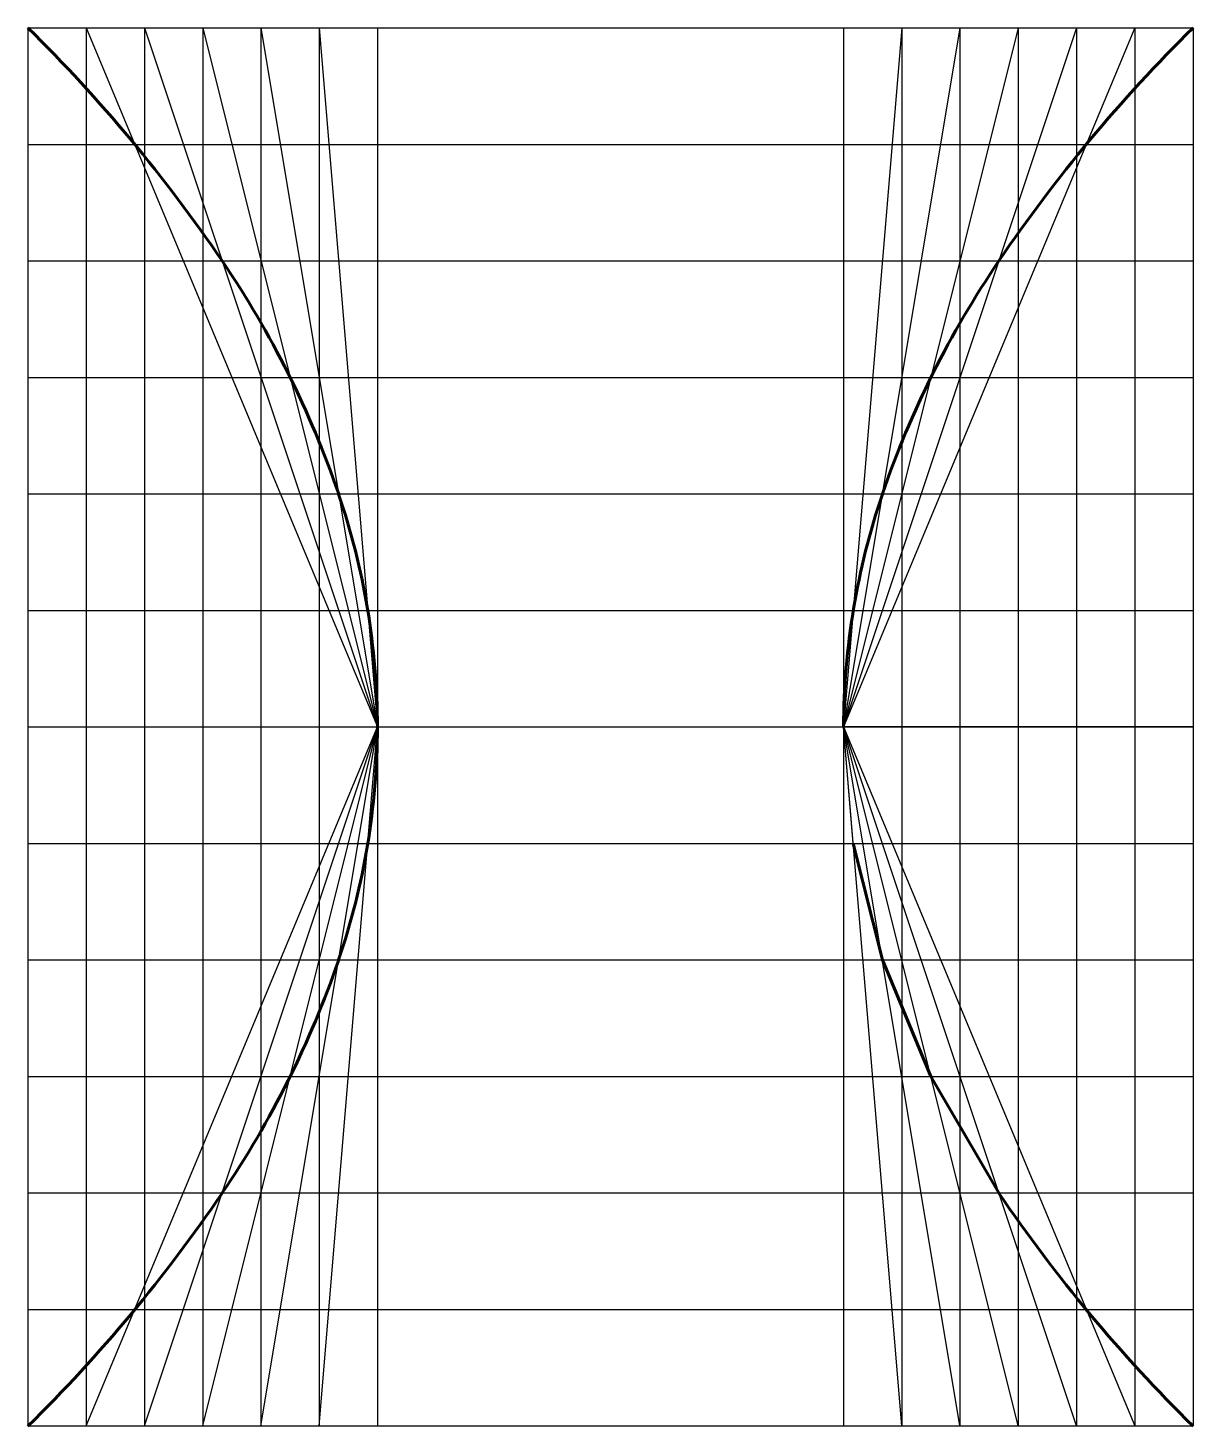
# Model space of a CAD drawing. Header units: inches. Extents: x 276 to 403, y -65 to 88.
import ezdxf

# ---------------------------------------------------------------- set-up
doc = ezdxf.new("R2010")
doc.units = ezdxf.units.IN
doc.header["$MEASUREMENT"] = 0

msp = doc.modelspace()

# ---------------------------------------------------------------- linework, layer by layer
for p, q in [((276.04, 87.59), (276.04, -64.81)), ((276.04, 87.59), (276.04, 74.89)), ((276.04, 87.59), (282.39, 87.59)), ((282.39, 87.59), (288.74, 87.59)), ((282.39, 87.59), (282.39, -64.81)), ((282.39, 87.59), (314.14, 11.39)), ((288.74, 87.59), (295.09, 87.59)), ((288.74, 87.59), (288.74, -64.81)), ((288.74, 87.59), (314.14, 11.39)), ((295.09, 87.59), (301.44, 87.59)), ((295.09, 87.59), (295.09, -64.81)), ((295.09, 87.59), (314.14, 11.39)), ((301.44, 87.59), (307.79, 87.59)), ((301.44, 87.59), (301.44, -64.81)), ((301.44, 87.59), (314.14, 11.39)), ((307.79, 87.59), (314.14, 87.59)), ((307.79, 87.59), (307.79, -64.81)), ((307.79, 87.59), (314.14, 11.39)), ((314.14, 87.59), (364.94, 87.59)), ((314.14, 87.59), (314.14, -64.81)), ((364.94, 87.59), (371.29, 87.59)), ((364.94, 87.59), (364.94, -64.81)), ((396.69, 87.59), (364.94, 11.39)), ((390.34, 87.59), (364.94, 11.39)), ((383.99, 87.59), (364.94, 11.39)), ((377.64, 87.59), (364.94, 11.39)), ((371.29, 87.59), (364.94, 11.39)), ((371.29, 87.59), (377.64, 87.59)), ((371.29, 87.59), (371.29, -64.81)), ((377.64, 87.59), (383.99, 87.59)), ((377.64, 87.59), (377.64, -64.81)), ((383.99, 87.59), (390.34, 87.59)), ((383.99, 87.59), (383.99, -64.81)), ((390.34, 87.59), (396.69, 87.59)), ((390.34, 87.59), (390.34, -64.81)), ((396.69, 87.59), (403.04, 87.59)), ((396.69, 87.59), (396.69, -64.81)), ((403.04, 87.59), (403.04, -64.81)), ((276.04, 74.89), (276.04, 62.19)), ((276.04, 74.89), (403.04, 74.89)), ((276.04, 62.19), (276.04, 49.49)), ((276.04, 62.19), (403.04, 62.19)), ((276.04, 49.49), (276.04, 36.79)), ((276.04, 49.49), (403.04, 49.49)), ((276.04, 36.79), (276.04, 24.09)), ((276.04, 36.79), (403.04, 36.79)), ((276.04, 24.09), (276.04, 11.39)), ((276.04, 24.09), (403.04, 24.09)), ((276.04, 11.39), (276.04, -1.31)), ((282.39, -64.81), (314.14, 11.39)), ((288.74, -64.81), (314.14, 11.39)), ((295.09, -64.81), (314.14, 11.39)), ((301.44, -64.81), (314.14, 11.39)), ((307.79, -64.81), (314.14, 11.39)), ((364.94, 11.39), (396.69, -64.81)), ((390.34, -64.81), (364.94, 11.39)), ((383.99, -64.81), (364.94, 11.39)), ((377.64, -64.81), (364.94, 11.39)), ((371.29, -64.81), (364.94, 11.39)), ((276.04, -1.31), (276.04, -14.01)), ((276.04, -1.31), (403.04, -1.31)), ((276.04, -14.01), (276.04, -26.71)), ((276.04, -14.01), (403.04, -14.01)), ((276.04, -26.71), (276.04, -39.41)), ((276.04, -26.71), (403.04, -26.71)), ((276.04, -39.41), (276.04, -52.11)), ((276.04, -39.41), (403.04, -39.41)), ((276.04, -52.11), (403.04, -52.11)), ((276.04, -64.81), (403.04, -64.81))]:
    msp.add_line(p, q)
at = {"color": 1}
for p, q in [((276.04, 11.39), (403.04, 11.39)), ((276.04, 11.39), (314.14, 11.39)), ((403.04, 11.39), (364.94, 11.39))]:
    msp.add_line(p, q, dxfattribs=at)
at = {"color": 5, "lineweight": 30}
msp.add_line((366, -1.31), (364.94, 11.39), dxfattribs=at)
at = {"color": 5, "lineweight": 60}
for p, q in [((369.18, -14.01), (366, -1.31)), ((374.47, -26.71), (369.18, -14.01)), ((381.88, -39.41), (374.47, -26.71))]:
    msp.add_line(p, q, dxfattribs=at)
for centre, radius, start, end in [((158.04, -32.27), 168.2, 34.165, 45.4461), ((521.05, -32.27), 168.2, 134.5539, 145.835), ((208.84, 2.13), 106.85, 18.9285, 34.2016), ((470.25, 2.13), 106.85, 145.7984, 161.0715), ((234.24, 11.12), 79.9, 0.1897, 18.7349), ((444.85, 11.12), 79.9, 161.2651, 179.8103), ((234.24, 11.65), 79.9, 341.2651, 359.8103), ((208.84, 20.65), 106.85, 325.7984, 341.0715), ((158.04, 55.04), 168.2, 314.5539, 325.835), ((521.05, 55.04), 168.2, 214.165, 225.4461)]:
    msp.add_arc(centre, radius, start, end, dxfattribs=at)

doc.saveas('drawing.dxf')
